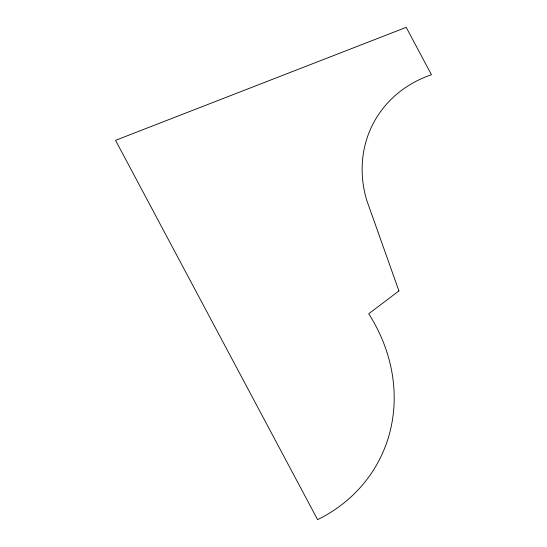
<?xml version="1.0" encoding="UTF-8"?>
<svg xmlns="http://www.w3.org/2000/svg" width="547" height="547" viewBox="0 0 547 547"><rect width="100%" height="100%" fill="white"/><g stroke="black" fill="none" stroke-linecap="round" stroke-linejoin="round"><path stroke-width="0.82" d="M398.934 290.922L368.74 313.766A168.613 149.016 28.1 0 1 317.609 519.65L115.54 140.333L406.202 27.35L431.46 74.761A123.219 108.894 28.1 0 0 366.668 200.106L398.934 290.922"/></g></svg>
